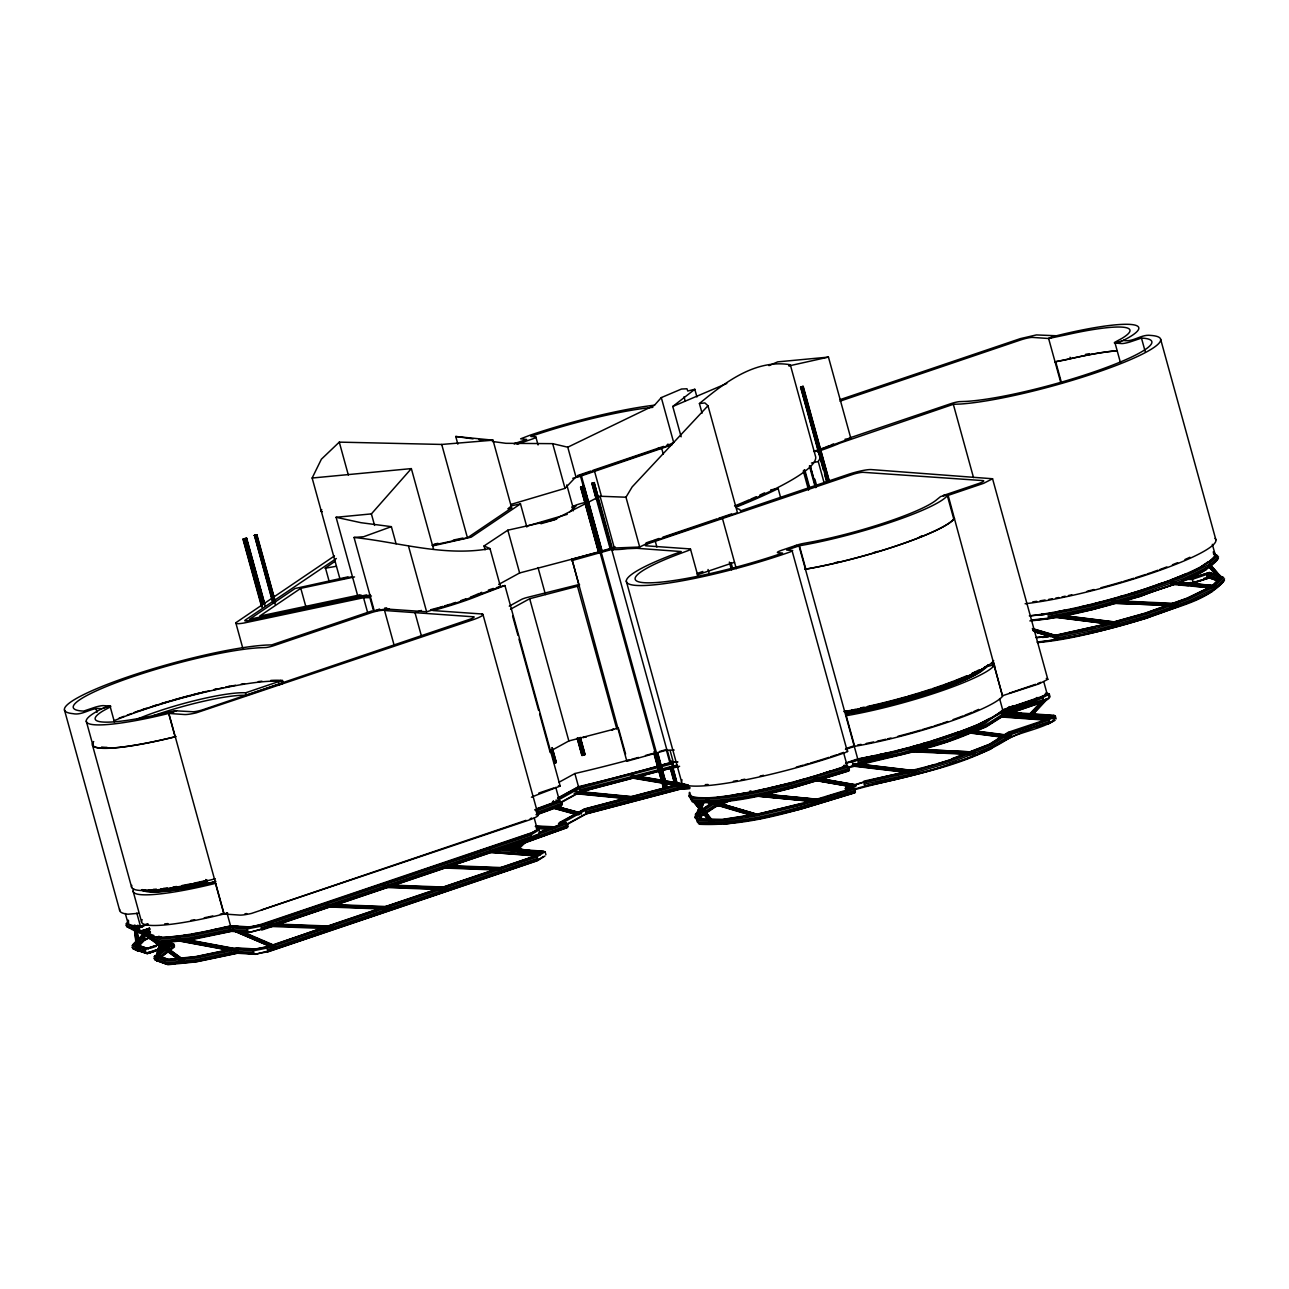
<?xml version="1.0" encoding="UTF-8"?>
<svg xmlns="http://www.w3.org/2000/svg" width="1289" height="1289" viewBox="0 0 1289 1289"><rect width="100%" height="100%" fill="white"/><g stroke="black" fill="none" stroke-linecap="round" stroke-linejoin="round"><path stroke-width="1.5" d="M854.897 763.571L916.286 770.838L916.092 773.4M688.1 787.482L631.336 777.879L631.223 776.816L631.819 775.172L684.685 784.115M852.883 787.933L846.277 787.289L845.342 788.449L846.18 791.462M1050.1 697.011L1049.262 693.998L1047.812 693.466L1042.028 697.091L1003.406 710.255L984.522 722.211L946.352 736.986L901.639 750.037L857.797 759.543L845.568 763.555M1056.126 718.891L1055.288 715.878L1053.838 715.347L1034.02 713.945M539.898 832.823L539.06 829.826L530.907 834.934L261.119 926.163L247.246 928.918L229.506 927.822L188.484 936.41L159.675 939.294L147.929 934.976M545.924 854.704L545.102 851.707L527.394 850.482M552.417 803.53L553.432 800.727M558.443 825.411L559.458 822.608L584.4 808.993L625.197 798.245M755.193 796.006L820.932 802.29L821.222 799.583L763.459 794.056M637.556 798.229L637.717 797.069L637.491 799.76L574.185 793.541M167.763 943.806L173.628 943.967L174.45 946.98L160.497 957.582M136.811 950.299L138.197 948.736L139.454 949.606L138.068 951.169L136.811 950.299L134.427 929.562M1218.556 576.231L1209.872 566.322L1210.049 564.131M1218.379 575.361L1219.974 575.458L1220.345 576.989L1210.419 565.678M142.322 890.522A96.079 13.696 -15.4 0 0 206.659 881.902L206.885 879.807M637.491 799.76L637.668 798.6L576.36 792.687M678.143 767.052L674.405 767.245L673.164 765.231L673.067 762.395L676.806 762.202M1118.675 624.311L1118.256 625.133L1052.001 616.609L1052.114 615.046M1118.111 624.778L1118.643 622.41L1118.788 623.473M713.155 823.703L711.641 823.703L689.518 796.956L689.261 795.539L690.614 794.652M711.641 823.703L711.367 822.301L713.445 821.657M1112.117 601.012L1112.471 603.22L1177.663 605.701L1177.308 603.494M909.873 751.6L910.034 748.99M910.131 751.648L974.774 754.693L975.161 753.437L974.677 752.035L921.78 749.537M268.789 926.372L268.902 923.762M326.745 905.603L390.293 908.004L390.213 907.182L326.665 904.797L326.6 906.409L386.168 908.648M269.143 924.277L332.691 926.678L332.771 927.484L269.079 925.889M183.521 962.093L182.12 962.11L149.895 938.682L151.006 936.346M182.12 962.11L182.49 960.015L183.876 959.999M229.941 950.428L176.722 940.535L177.205 937.828M968.442 732.829L969.827 731.282L968.941 730.122L967.572 731.669L968.442 732.829L1001.44 737.082M1007.966 737.711L1007.772 735.133L976.708 731.121M590.024 784.05L578.197 787.966L583.965 786.451M580.227 792.058L578.89 787.208L558.363 798.519M584.4 808.993L584.239 809.846L599.594 805.802M565.726 825.25L586.253 813.939L584.916 809.089L560.973 822.285L562.455 822.946L585.593 810.088L630.321 798.31M1170.525 583.885L1171.733 584.191L1172.394 582.789L1170.944 581.693M1216.075 587.736L1215.446 585.722M752.099 815.212L706.791 801.903C704.89 802.934 705.695 798.519 707.21 799.728M820.932 802.29L821.222 799.583M162.188 944.724L162.446 943.484L170.502 943.774L153.955 956.857L165.701 961.175L194.51 958.291L235.533 949.703L253.272 950.799L267.145 948.043L536.933 856.814L545.102 851.707M1211.434 586.414L1220.506 577.295L1207.874 572.993L1192.067 578.262L1193.405 583.127L1209.211 577.859L1218.234 580.92M1190.005 582.58L1194.033 582.725L1194.291 581.484M1048.231 719.31L1001.714 715.878L1002.31 714.541L1001.263 713.316L1054.096 717.119L1054.048 719.729M158.112 959.951L156.839 960.692L155.518 959.822L159.32 944.289M155.518 959.822L160.287 941.872M155.985 958.517L161.077 941.695M156.839 960.692L158.273 955.149M158.064 956.76L161.882 941.953M158.579 957.373L162.865 940.712M159.079 956.245L162.881 941.453M132.848 928.483L131.768 929.369L131.14 928.467L132.912 927.033M814.696 780.377L815.953 778.959L815.405 777.734L814.374 778.33L814.696 780.377L850.74 786.661M529.376 833.951L259.524 926.001L314.58 907.375M155.276 940.39L161.915 942.823L190.289 939.987L231.456 931.367L249.405 932.446L261.941 929.16L260.378 925.18L248.068 927.597L230.119 926.517L188.951 935.121L160.577 937.973L157.258 936.749M320.848 928.386L265.566 947.882L320.607 929.256M156.323 960.45L167.941 964.704L196.315 961.868L237.482 953.248L255.431 954.327L267.967 951.04L266.404 947.061L254.094 949.477L236.145 948.398L194.977 957.002L166.603 959.854L160.899 957.824M844.553 710.9L845.584 712.173L846.374 711.061M696.527 818.966L695.158 817.355L701.232 802.274M695.206 818.08L700.829 803.546M697.091 814.825L702.006 802.112M697.897 815.099L702.811 802.386M698.412 815.711L703.633 802.451M699.17 814.616L704.084 801.903M715.572 797.955L752.099 792.284L793.138 782.697L847.679 766.037L849.274 768.453L849.016 770.886L820.803 779.507M966.911 753.243C928.773 769.807 886.832 773.738 847.743 786.983L853.705 787.917L855.3 790.334L855.042 792.767C804.642 807.607 753.211 826.491 699.927 824.299M845.455 749.441L854.655 746.331A100.123 14.276 -15.4 0 0 1002.584 696.221L948.011 494.879L940.712 496.474L936.152 500.164A90.955 12.971 -15.4 0 1 814.229 541.477L803.128 543.507A7.67 1.096 -15.4 0 0 796.312 545.311L781.247 550.419A7.637 1.096 -15.4 0 0 777.621 552.691L782.568 553.062L773.706 556.042A106.246 15.146 -15.4 0 1 647.207 582.821A106.246 15.146 -15.4 0 1 677.966 554.367L688.278 550.548A7.637 1.096 -15.4 0 0 690.26 548.921L645.837 545.795A9.168 1.305 -15.4 0 1 649.801 543.12L853.963 474.014A9.184 1.305 -15.4 0 1 863.211 472.322L982.927 480.588A9.2 1.305 -15.4 0 1 978.464 483.601L943.129 495.572L947.576 494.783M736.841 508.365L739.918 509.558L740.385 510.927L849.354 474.03A18.352 2.61 -15.4 0 1 871.251 469.583L992.562 478.751L1047.812 679.335L1038.934 683.895L1003.261 695.464M351.816 576.779L340.038 579.277L312.147 478.026L321.38 459.206L339.281 442.127L441.724 444.447L492.994 440.177L511.652 507.93L467.44 537.819L432.105 545.295M1112.214 603.171L1177.663 605.701M974.677 752.035L974.774 754.693M707.983 405.745L737.437 512.668L647.658 543.104L639.698 547.019L625.971 497.216L632.174 486.888L707.983 405.745L704.874 402.925L699.411 403.57L702.07 413.173M148.589 929.433L141.242 931.818L139.083 929.949L139.905 926.968L147.252 924.584M149.605 928.982L142.58 931.335L143.401 929.997M163.784 948.333L147.268 953.699L145.109 951.83L145.931 948.849L158.773 944.676M149.427 951.878L148.606 953.216L141.387 950.75M1207.874 572.993L1207.052 575.974L1209.211 577.859L1192.647 582.515M496.491 587.607L504.934 585.528L481.087 594.6A69.558 9.925 -15.4 0 1 439.63 608.698L432.83 610.551L482.022 613.983M504.934 585.528L560.183 786.097L536.337 795.184A69.558 9.925 -15.4 0 1 531.422 797.182M1032.956 714.396L1048.666 697.639L1049.02 696.157L1047.683 695.254M536.079 810.185L558.943 801.001L534.677 809.911M536.901 814.729L561.424 805.722L562.036 803.128L560.087 800.856L535.563 809.879M559.458 822.608L564.969 822.881L564.292 823.929L558.491 823.8M560.973 822.285L567.305 823.558L567.45 827.602L508.897 848.001M1008.771 712.753L1052.372 715.846L1051.437 717.167L1021.726 715.057M954.505 518.339L953.715 519.386A100.51 14.34 -15.4 0 1 807.704 568.836L804.69 569.351M993.674 660.58L992.901 661.611A100.51 14.34 -15.4 0 1 846.873 711.061L843.876 711.576M1060.879 382.946L1048.618 338.508L1051.292 337.106M139.051 939.343L146.656 929.385M140.404 938.44L147.317 929.272M141.999 937.49L149.298 928.016M142.563 938.102L149.008 929.917M143.611 937.699L150.007 929.321M489.82 849.387L490.851 848.081M845.584 712.173A96.079 13.696 -15.4 0 0 987.809 665.543L988.454 664.753A96.933 13.825 -15.4 0 1 844.988 711.802M628.097 760.284L626.857 761.251L571.929 559.217L579.357 586.221M695.158 817.355L696.382 816.646M371.425 596.001L357.778 596.05L336.091 517.292L371.393 513.892L411.352 468.6L433.587 549.307M696.93 396.964L694.803 389.278L687.778 391.018L686.973 388.779L681.527 389.02L661.305 397.592L654.393 405.326L567.772 447.202L552.691 443.658L505.852 443.303L492.366 441.466M1028.606 715.057L1039.965 703.149M1029.363 714.815L1039.836 703.633M1029.557 715.137L1042.64 701.168M1031.409 714.396L1045.798 699.025M1043.784 701.748L1046.394 698.96M1032.199 714.654L1046.587 699.283M510.653 504.498L565.017 488.37L575.925 476.849L665.72 446.429L673.68 442.498L661.305 397.592M128.755 921.023L125.984 923.891L139.083 928.289M128.691 922.634L125.903 925.534L139.083 929.949M136.167 941.453L132.01 945.772L145.109 950.17M141.258 935.959L133.041 944.499L145.931 948.849M138.487 945.079L141.226 942.243M142.725 935.653L134.636 944.047L148.606 948.881L136.183 944.628L144.175 936.346M138.422 944.611L145.045 937.748M138.68 946.11L144.062 940.519L149.379 937.86M138.342 946.239L144.996 939.343L148.493 937.602M572.783 478.316A9.925 1.418 -15.4 0 1 578.31 476.93L671.859 444.882M261.635 606.877L243.009 539.285L244.088 538.705L246.682 538.238L264.761 603.897M243.009 539.285L246.682 538.238M256.914 534.742L254.271 535.499L256.914 534.742L275.524 602.334M580.582 487.178L584.239 486.13L580.582 487.178L598.66 552.836M596.098 498.843L591.844 483.391L594.148 482.618L612.936 550.387M594.487 482.634L591.844 483.391M823.478 470.227L800.598 387.199L802.193 386.539L803.24 386.442L829.31 481.055M803.24 386.442L800.598 387.199M551.096 749.844L554.528 762.879L556.3 762.379L552.224 747.62M554.528 762.879L556.3 762.379M577.166 738.323L581.887 755.435L583.82 754.645M581.887 755.435L585.109 754.516L580.388 737.405M653.974 753.662L663.545 788.417L667.219 787.37L657.648 752.599M663.545 788.417L667.219 787.37M677.289 784.034L671.07 760.703M514.408 849.37L522.416 841.346M515.326 848.694L523.334 840.654M515.149 849.113L520.498 843.763M516.744 848.162L523.398 841.475M515.954 849.37L519.95 845.358M517.276 848.823L526.605 839.445M520.482 846.003L527.153 839.316M518.065 849.08L528.732 838.366M520.563 846.825L528.571 838.785M517.485 850.16L529.489 838.108M1006.161 709.901L1009.239 706.565M1009.448 708.708L1012.107 706.018M1010.238 708.95L1012.912 706.275M1218.443 558.556C1191.681 583.933 1152.366 590.41 1118.24 601.77M1224.55 578.809L1214.802 588.348L1189.779 600.432L1146.759 615.82L1097.213 629.66L1054.096 638.667M1224.469 580.437C1204.554 602.011 1172.909 606.039 1147.033 617.286C1110.957 627.372 1074.752 638.522 1037.291 641.922M1207.712 562.036L1201.557 566.338M1216.075 554.979C1196.385 576.296 1165.111 580.276 1139.54 591.393C1103.706 601.447 1067.727 612.42 1030.507 615.836M1210.403 565.565L1215.817 560.28M1217.412 559.845C1197.723 581.162 1166.448 585.125 1140.878 596.243C1104.415 606.523 1067.759 617.592 1029.863 620.911M1223.438 581.726C1203.749 603.043 1172.474 607.006 1146.904 618.124C1111.07 628.194 1075.09 639.151 1037.871 642.583M569.851 511.83L576.328 505.61L572.123 507.044L573.186 510.879M992.562 478.751L983.684 483.311L947.334 495.637A100.123 14.276 -15.4 0 1 799.406 545.763L786.693 550.065L792.687 550.532L790.06 551.982A115.414 16.467 -15.4 0 1 643.034 585.544A115.414 16.467 -15.4 0 1 672.794 554.657L681.237 551.547L636.879 548.308L627.308 548.679A69.558 9.925 -15.4 0 1 615.127 549.597L611.679 549.468L571.607 560.667M839.993 401.169L1020.775 339.909A9.2 1.305 -15.4 0 1 1032.634 337.412L1048.618 338.508L1056.432 335.768A100.123 14.276 -15.4 0 1 1123.38 340.393C1132.999 342.584 1141.184 333.98 1150.835 335.43A115.414 16.467 -15.4 0 1 1106.461 369.057A115.414 16.467 -15.4 0 1 960.901 404.005L953.328 404.311L839.864 443.142A69.558 9.925 -15.4 0 1 824.396 449.184L817.548 451.553L819.53 453.792A252.902 36.076 -15.4 0 1 818.257 461.494L824.09 482.714M681.14 436.81L672.777 406.47L694.803 389.278M631.336 777.879L631.819 775.172M736.325 506.19A248.245 35.415 -15.4 0 0 815.711 457.047L790.302 364.739L788.82 365.931L828.456 357.101L850.821 438.292L814.471 451.794M162.527 955.729L167.183 952.168M1191.664 577.633L1198.399 572.977M699.411 403.57C724.611 382.591 755.37 358.89 790.302 364.739M173.628 943.967L158.128 955.761L169.439 959.886M159.03 957.131L174.531 945.353M682.058 779.829A115.414 16.467 -15.4 0 0 731.008 782.487A115.414 16.467 -15.4 0 0 845.31 752.567L847.936 751.1M334.447 555.946L236.129 622.523A16.805 2.401 -15.4 0 0 244.733 622.861L363.546 597.725L369.895 597.645L373.617 611.147M335.108 561.279L325.005 568.256L336.429 566.274M354.539 576.94L300.788 588.316L259.701 616.094L359.953 594.874M509.074 507.753L512.2 505.642L520.482 503.886L526.863 527.04M336.348 558.524L245.232 620.106A7.653 1.096 -15.4 0 0 247.617 620.766L370.233 594.986M520.482 503.886L471.194 537.159L433.104 545.811M485.115 549.807L484.052 545.956L507.834 530.182L553.48 520.015L585.738 503.564M701.409 809.766L711.447 803.176M698.445 812.279L695.367 814.31L697.881 822.14M699.605 811.603L712.801 802.934M714.138 803.675L699.476 813.295L701.619 819.498M716.587 805.609L700.314 816.308L701.377 819.401M700.942 816.453L715.782 806.721L731.814 799.97M1043.027 697.977L1043.848 700.99L1005.436 714.058L986.633 725.981L947.947 740.949L902.59 754.21L858.732 763.7L857.91 760.703C901.639 752.277 944.773 740.45 985.811 722.984C1003.841 706.807 1029.395 706.308 1049.262 693.998L1045.298 693.724M973.404 751.986L991.837 744.865L1010.64 732.942L1049.053 719.858L1055.288 715.878L1045.379 715.186M1003.164 716.104L985.859 727.06L974.951 731.282M1009.432 732.136L990.548 744.091L970.553 751.825M1049.053 719.858L1049.874 722.871C1015.216 730.444 987.922 753.308 953.973 762.83C921.345 774.753 886.655 779.023 853.705 789.4M1010.769 736.986C964.462 768.099 907.295 774.947 854.704 789.674M989.581 718.408L979.511 723.854M984.603 727.254L1001.988 716.265M990.113 744.365L1001.215 737.34M1004.389 735.342L1044.815 720.615M537.594 829.294L530.085 833.983L260.378 925.18M538.931 834.144L531.422 838.833L392.774 885.72M544.957 856.025L537.449 860.714L267.741 951.926M1049.149 698.332L1043.365 701.941L1006.58 714.477M1053.838 715.347L1048.054 718.972L1008.256 732.281L989.291 744.285L968.635 752.277M1055.175 720.213C1034.793 732.265 1008.965 732.78 990.629 749.135C950.444 766.278 908.165 777.734 865.322 785.984M532.389 837.769L537.416 834.628M543.442 856.508L536.74 860.681L267.129 951.862L256.769 953.844L245.845 953.199M1041.125 697.14L1043.736 695.544M1043.768 701.2L1046.378 699.605M1047.151 719.02L1052.372 715.846M1048.489 723.87L1053.709 720.696L1052.259 720.164M514.359 443.625L518.146 443.19L517.05 444.206L532.115 439.098A7.637 1.096 -15.4 0 0 535.757 436.842L530.81 436.455L533.469 435.537A106.246 15.146 -15.4 0 1 652.83 407.34M845.81 762.943L857.733 758.915L799.003 545.892L795.216 546.327L796.312 545.311M558.073 800.147L579.551 788.207L657.358 767.712M1045.862 692.934A13.776 1.966 -15.4 0 1 1039.224 697.413L1003.632 709.482L1000.747 711.625A95.547 13.631 -15.4 0 1 869.849 756.579L857.733 758.915M561.408 802.435L578.519 793.009M498.682 584.449L519.628 572.961L614.321 548.018L639.698 547.019M509.268 606.152L521.481 599.449A6.123 0.87 -15.4 0 1 527.443 597.387L578.084 584.755A9.941 1.418 -15.4 0 1 579.631 584.868M510.557 609.198L529.682 598.724L579.293 585.802M549.726 751.439L568.852 740.949L618.462 728.027M559.168 782.165L574.878 773.545L587.526 770.548A248.423 35.431 -15.4 0 0 629.628 759.817M557.541 798.165L578.487 786.677L591.135 783.68A248.423 35.431 -15.4 0 0 657.922 766.133M558.427 798.004L578.374 787.112M561.424 801.951L576.376 793.782M565.79 824.751L585.738 813.858L680.946 788.755L688.68 788.336M589.315 501.727L600.062 496.249L625.971 497.216M146.656 933.268L150.249 931.48M146.269 933.897L149.798 932.124M147.091 933.768L150.475 932.076M142.596 940.809L147.993 938.134M101.525 708.789L110.032 706.082L114.479 722.243M1120.512 362.853L1115.066 343.1L1123.557 340.409M1186.041 573.831L1171.782 579.583M1206.343 569.529L1178.565 582.483M1211.032 586.559L1186.895 598.209L1170.541 604.058M1187.991 598.402L1210.097 587.72M1212.369 591.409C1157.619 618.156 1097.648 634.575 1037.323 642.357M672.777 406.47L726.787 383.478M478.928 593.504L474.755 595.357A60.374 8.604 -15.4 0 1 470.469 597.097M536.707 808.719L559.378 800.437L555.752 787.321M768.969 365.625L777.67 361.871L828.456 357.101M714.46 806.93L731.185 799.953M735.648 507.367L747.427 502.533A252.902 36.076 -15.4 0 0 778.169 488.595L780.796 498.247M142.58 931.335L149.717 928.434M155.743 950.315L148.606 953.216L155.631 950.863M372.07 610.905L271.753 644.887L266.291 645.064A115.414 16.467 -15.4 0 0 121.682 679.045A115.414 16.467 -15.4 0 0 72.861 713.639C83.044 715.862 91.664 706.63 101.702 708.805A100.123 14.276 -15.4 0 0 168.666 713.429L184.472 714.525A18.336 2.61 -15.4 0 0 196.266 712.849L472.547 619.896A18.352 2.61 -15.4 0 0 482.038 613.983M958.855 731.846L932.35 740.837M945.449 737.807L951.008 735.665M969.586 733.07L947.044 741.787L920.314 749.602M975.209 730.895L982.717 727.979M971.326 732.7C932.156 749.956 889.587 756.466 848.678 767.793M951.733 758.818L963.012 754.452M957.034 757.545L964.446 754.677M973.711 751.1L986.665 746.089M969.731 753.421L953.135 759.833L907.794 773.078L863.936 782.584L864.758 785.581M480.33 592.892L481.748 592.344M535.725 811.055L561.263 801.677M536.401 812.553L562.036 803.128M536.546 814.068L562.101 804.674M536.015 814.761L560.28 805.851L559.088 805.045M538.85 832.468L564.969 822.881M539.688 832.452L566.113 822.736M542.105 832.066L547.648 830.035M532.631 836.303L567.305 823.558M525.944 840.492L568.062 825.008M568.127 826.555L524.333 842.652L507.705 847.437M523.398 843.489L566.306 827.731L565.114 826.926M396.094 543.797L391.373 526.653L363.643 536.723L354.04 537.449L374.277 610.889L385.91 608.988L426.611 611.776L457.353 602.575L500.503 586.737L489.997 548.582L484.052 545.956M103.362 707.903L107.696 706.533M1121.72 341.295L1117.402 342.665M1144.535 589.331L1129.47 593.971M1157.248 584.787L1162.694 582.837M1138.96 592.118L1144.6 590.104M1174.94 583.788L1140.427 596.13L1123.122 600.98M1165.095 606.007L1145.115 613.161L1114.341 621.765M1167.673 605.363L1145.567 613.274L1113.68 622.184M1171.363 604.042L1187.942 598.112L1212.498 586.253L1222.101 576.86L1209.211 572.509L1192.696 577.875L1188.667 577.73M1144.986 613.999L1150.626 611.985M1154.38 610.648L1163.758 607.28M1173.151 603.929L1186.299 599.224M851.433 762.363L856.621 760.542M853.995 785.436L862.647 782.423M813.681 451.359L816.92 450.248M646.031 542.927L651.622 540.993L655.279 541.251L656.874 547.035M838.623 754.113L843.522 752.422L847.131 765.553L840.605 767.809A110.838 15.806 -15.4 0 1 689.792 792.429M847.663 767.519L858.732 763.7M509.3 847.082L515.004 845.133M592.779 470.404L663.561 446.413M150.507 948.237L156.227 946.287M1002.23 710.4L1039.272 697.768M1003.39 710.819L1038.789 698.735M1043.719 699.476L1005.388 712.511L986.617 724.418L947.721 739.467L902.139 752.792L858.265 762.298M1007.95 712.543L1013.541 710.642M1009.126 713.365L1042.463 701.989M1049.745 721.357L1011.414 734.392L992.643 746.299L953.747 761.348L908.165 774.673L864.291 784.179M1036.324 726.803L1041.915 724.885M513.973 443.77L526.669 439.452L520.643 438.808L529.843 435.279A115.414 16.467 -15.4 0 1 654.49 405.181M577.633 475.528L590.91 471.033M840.122 399.622L1020.437 338.604L1036.404 334.931L1056.255 335.752L1052.63 336.687M374.277 610.889L379.643 609.069M389.407 608.875L382.027 610.358A9.168 1.305 -15.4 0 0 371.538 612.581L274.203 645.547A7.653 1.096 -15.4 0 1 265.888 647.545L259.105 647.787A106.246 15.146 -15.4 0 0 126 679.061A106.246 15.146 -15.4 0 0 81.03 710.916L83.624 711.093L95.241 707.194A7.637 1.096 -15.4 0 1 103.184 705.615L110.032 706.082A7.67 1.096 -15.4 0 1 109.823 707.194L103.571 710.577A90.955 12.971 -15.4 0 0 158.773 714.38L174.821 710.755L193.382 711.786A9.168 1.305 -15.4 0 0 202.566 709.836L471.113 618.833A9.168 1.305 -15.4 0 0 474.062 616.835L384.557 610.503L394.128 645.225M421.422 610.422L414.977 612.613L421.342 635.751M488.354 590.104L493.316 588.428M653.491 540.365L659.082 538.464M662.82 537.207L716.942 518.871M731.636 513.892L718.811 518.242L722.468 518.484L736.277 568.642M113.738 720.841A106.246 15.146 -15.4 0 1 278.392 681.301L281.066 680.399L282.13 684.233M136.666 719.391A68.784 9.813 -15.4 0 1 245.571 692.821L282.517 680.302L283.226 682.848L246.263 695.367A68.784 9.813 -15.4 0 0 152.634 715.975M697.268 573.379L702.876 571.478M697.188 574.894L734.521 562.246M805.432 569.239L805.834 569.094A100.123 14.276 -15.4 0 0 953.763 518.984L954.166 518.855M538.818 793.057L553.883 787.95M261.329 910.002L525.976 820.352M845.81 715.83L846.212 715.701A100.123 14.276 -15.4 0 0 994.141 665.591L994.544 665.446M346.838 896.467L407.582 875.94M426.562 869.511L494.895 846.406M506.287 842.555L527.153 835.498M261.715 927.677L531.551 836.432L530.907 834.934M313.501 911.033L326.794 906.538M336.284 903.331L345.774 900.109M404.617 880.21L414.107 877.003M261.941 929.16L531.745 837.931L531.551 836.432M272.495 926.13L250.743 931.963L239.818 931.319M280.084 923.552L329.452 906.86M337.057 904.298L386.41 887.605M395.9 884.383L447.17 867.062M450.973 865.773L530.714 838.801M261.715 930.046L273.107 926.179M276.909 924.906L388.972 887.009M1009.384 693.176L1035.599 684.298M326.552 926.453L377.822 909.116M385.411 906.554L434.78 889.861M442.369 887.299L493.639 869.962M499.326 868.029L535.402 855.832L542.105 851.658L526.331 850.563M266.404 947.061L536.111 855.864L543.62 851.175L518.017 849.387M330.097 926.05L377.548 910.002M387.038 906.795L434.49 890.747M443.98 887.541L491.431 871.493M500.922 868.287L535.08 856.734M267.741 949.558L537.577 858.313L536.933 856.814M372.682 914.932L397.35 906.586M267.967 951.04L537.771 859.811L537.577 858.313M1145.196 351.591L1141.474 338.089L1130.276 341.875A7.637 1.096 -15.4 0 1 1121.897 343.567L1115.066 343.1A7.67 1.096 -15.4 0 1 1115.275 342.004L1121.527 338.62A90.955 12.971 -15.4 0 0 1066.325 334.802L1048.618 338.508M128.207 920.153A110.822 15.806 -15.4 0 0 140.437 926.227L147.526 923.842M845.6 748.667L854.124 745.783M137.633 925.244L141.242 926.469L148.267 924.132M147.268 948.35L157.806 944.837M160.899 949.107L164.412 947.947M1194.033 582.725L1210.548 577.359M1203.781 578.455L1209.485 576.634M149.395 928.273L139.905 931.286L126.821 926.904M793.089 782.455L804.61 778.943M823.816 773.078L831.486 770.741M841.089 767.809L846.857 766.053L843.554 765.73M848.597 766.955C797.585 781.972 745.525 801.097 691.581 798.874L689.325 792.429M849.274 768.453C798.02 783.535 745.719 802.757 691.516 800.517L689.261 794.04M849.435 769.952C798.407 784.969 746.347 804.094 692.402 801.871L690.727 797.037M817.468 780.28L794.427 787.321L763.716 794.491M821.302 779.104L848.194 770.903L847.276 769.984M817.049 780.651C777.106 792.3 735.89 804.465 693.901 802.419M810.443 801.13L758.125 814.165L721.598 819.852M814.213 799.97L853.705 787.917M799.325 805.077L806.914 802.773M816.404 799.873L822.108 798.133M825.895 796.973L842.99 791.768M846.776 790.608L852.48 788.868L845.342 788.449M814.68 801.033C776.639 811.683 737.453 822.881 697.607 820.755M818.483 799.873L854.623 788.836M855.3 790.334C804.046 805.416 751.745 824.638 697.542 822.414L695.287 815.921M855.461 791.833C804.433 806.85 752.373 825.975 698.429 823.752M526.331 526.299L567.257 514.327M138.487 913.289L128.11 914.207A115.414 16.467 -15.4 0 1 119.7 909.373M510.541 847.389L517.888 845.165M540.913 523.753L556.671 519.145M907.52 748.087L896.081 751.004M911.339 746.976L917.075 745.3M922.795 743.624L926.614 742.512M936.04 740.563L943.58 738.371M916.495 750.714L861.197 763.7M911.968 771.241L921.377 768.486M925.131 767.39L934.541 764.651M938.311 763.539L949.606 760.252M602.076 550.886L615.385 547.068M659.501 751.519L666.22 749.57M661.434 765.134L673.196 761.718L677.917 761.928M674.163 750.053A69.558 9.925 -15.4 0 1 670.377 750.182L666.929 750.053L626.857 761.251M676.677 784.276L674.824 784.63M596.549 552.449L571.929 559.217M1092.943 604.17L1100.629 602.027M1119.851 596.662L1123.702 595.582M1133.257 593.713L1137.059 592.65M1114.437 602.833L1091.67 609.198L1048.763 618.156L1031.264 620.041M1117.354 602.591L1092.347 609.568L1063.924 615.498M1106.655 623.908L1055.353 635.3M1109.942 623.232L1054.45 635.751L1036.533 637.717M1116.483 621.959L1131.694 617.721M1135.496 616.658L1141.184 615.062M430.542 609.81L437.374 607.957M811.458 463.057L818.241 461.494M659.984 765.618L667.75 763.555M578.89 787.208L657.696 766.439M661.531 765.44L673.067 762.395M661.241 766.697L672.906 763.62M580.131 789.738L677.031 765.054M580.388 791.22L673.728 766.617L679.609 766.327M583.595 790.947L632.174 778.153M639.94 776.091L657.438 771.483M661.321 770.468L678.787 766.665M582.145 791.559L634.043 777.879M639.811 776.365L674.405 767.245M629.08 797.214L664.061 787.998M667.944 786.983L683.476 783.696M584.916 809.089L625.278 798.455M629.129 797.44L677.176 784.775M603.445 804.787L618.817 800.743M632.255 797.198L643.775 794.153M647.626 793.138L653.394 791.623M657.229 790.608L664.915 788.578M634.204 797.279L678.932 785.5L680.431 789.126L689.792 788.642M586.157 811.619L679.19 787.112L685.007 786.838M586.414 813.101L679.77 788.497L689.551 788.014M586.253 813.939L680.431 789.126M509.413 847.356L524.059 843.538M168.843 713.445L176.464 710.674L168.843 713.445L224.093 914.014L239.722 915.093A18.336 2.61 -15.4 0 0 251.516 913.418L527.797 820.465A18.352 2.61 -15.4 0 0 537.271 814.567M142.177 919.685A100.123 14.276 -15.4 0 0 223.915 914.014L227.718 913.079M224.093 914.014L227.251 913.224M176.142 736.551L172.533 737.453A100.51 14.34 -15.4 0 1 93.71 741.562M215.327 878.792L211.718 879.678A100.51 14.34 -15.4 0 1 131.849 885.334M220.387 914.159L223.883 913.321M214.973 882.095L205.579 884.335A90.955 12.971 -15.4 0 1 142.225 889.555M778.137 488.612L770.725 489.868M756.611 790.979L764.296 789.19M768.131 788.288L791.156 782.906M755.467 792.042L763.04 790.27M783.841 785.404L791.398 783.648M757.948 795.829L718.134 802.338M758.802 813.762L799.116 804.336M778.524 809.943L797.424 805.528M987.809 665.543L986.81 665.752A95.015 13.551 -15.4 0 1 893.406 701.587M857.958 759.253L875.118 755.531M878.921 754.71L886.542 753.066M858.361 759.946L862.164 759.124M894.55 752.099L902.171 750.456M863.984 781.134L904.008 772.465M864.387 781.827L885.334 777.283M894.856 775.221L902.477 773.577M507.85 508.736L511.652 507.93M434.151 544.135L438.002 543.33M453.341 540.075L462.944 538.045M347.982 576.876L294.988 588.541L249.583 619.236L366.64 594.906M357.778 596.05L361.581 595.244M247.246 928.918L248.084 931.915L230.328 930.819L189.306 939.407L160.497 942.291L148.751 937.989M253.272 950.799L254.11 953.796L236.354 952.7L195.332 961.288L166.523 964.172L154.777 959.87M1049.327 613.419L1053.113 612.629M1056.899 611.84L1064.488 610.245M1081.535 606.684L1091.01 604.718M1047.941 615.143L1090.848 606.184L1140.169 592.408L1183.012 577.085L1207.906 565.065L1217.622 555.559L1213.884 554.302M1048.07 616.787L1091.187 607.78L1140.733 593.939L1183.753 578.552L1208.776 566.467L1218.524 556.912L1214.754 555.656M1052.549 617.882L1058.237 616.69M1073.979 632.19L1087.69 629.322M1091.606 628.5L1095.537 627.679M1053.967 637.024L1096.875 628.065L1146.195 614.289L1189.054 598.966L1213.932 586.946L1223.648 577.44L1209.211 572.509M191.819 934.267L195.767 933.445M211.509 930.159L219.388 928.515M223.335 927.693L231.214 926.034L238.481 926.469M190.836 935.25L194.607 934.461M230.57 931.303L187.211 939.939M225.414 950.396L195.88 956.567L168.021 959.354L156.581 955.181L172.082 943.371L166.684 943.194M231.327 949.155L237.24 947.914L255.431 948.978L265.792 946.996M196.863 957.131L206.288 955.165M221.386 952.007L225.156 951.218M234.598 949.252L253.079 949.3M236.596 953.183L197.217 961.417L179.316 963.221M252.853 926.437L259.766 925.115M536.707 829.036A13.76 1.966 -15.4 0 1 531.825 832.678L262.505 923.907A13.76 1.966 -15.4 0 1 248.6 926.855L231.214 925.744L222.272 927.709A95.547 13.631 -15.4 0 1 149.621 933.01M857.604 745.01L861.052 744.381M845.004 439.259L850.821 438.292M716.797 797.472L720.583 796.892M733.844 794.83L737.63 794.233M741.417 793.637L745.203 793.057M748.99 792.461L752.776 791.881M751.229 814.938L722.823 819.353L700.136 818.966L698.493 814.261M731.959 818.66L724.064 819.901L698.59 819.433L696.382 813.069M737.888 817.742L741.836 817.129M745.783 816.517L749.731 815.889M724.16 824.219L760.139 818.612L800.453 809.202L854.22 792.783L853.302 791.865M384.67 608.118L386.684 607.828M586.978 502.146L588.88 501.92M1055.046 361.806L1065.197 359.969A90.568 12.922 -15.4 0 1 1116.886 350.834M1040.416 615.127L1044.38 614.676M1042.479 637.475L1048.424 636.782M1041.576 614.305L1045.443 613.854M1031.297 620.476L1050.664 618.269M1035.985 637.507L1049.536 635.96M183.876 935.282L187.856 934.879M182.99 936.04L186.921 935.637M163.332 942.323L183.231 940.342M171.389 959.693L177.27 959.097M185.1 958.307L190.981 957.727M175.336 963.608L169.358 964.204L164.46 962.416M312.147 478.026L411.352 468.6M489.997 548.582C444.238 556.961 399.107 542.202 354.04 537.449M994.383 664.737L987.519 666.429L982.975 670.119A90.955 12.971 -15.4 0 1 861.036 711.415L849.95 713.445A7.67 1.096 -15.4 0 0 845.665 714.477M679.094 784.276L682.832 784.083M1055.046 361.855L1072.754 358.149A90.955 12.971 -15.4 0 1 1116.483 350.769M516.953 443.207L518.259 443.529M796.409 546.31L795.104 546.004M692.564 797.553L718.037 798.004M552.465 801.919L558.266 802.048M1185.944 579.341L1191.809 579.518L1207.052 574.33L1219.475 578.584M1188.458 578.149L1192.067 578.262M1189.795 582.999L1193.405 583.127M447.412 865.531L503.016 867.626M445.688 865.966L503.274 868.141M443.77 866.707L501.357 868.883M443.625 867.513L499.23 869.608M443.335 867.996L498.94 870.091M387.908 884.947L447.476 887.186M388.166 885.462L445.752 887.622M445.817 888.443L384.267 886.123L384.186 885.301M384.122 886.929L441.708 889.088M385.475 887.46L441.418 889.571M332.369 904.507L389.632 906.65M383.896 909.067L326.31 906.892M274.847 923.987L332.449 926.163M269.224 925.099L332.771 927.484M268.45 926.356L328.357 928.628M1112.633 600.61L1118.53 600.867M1122.461 601.045L1177.582 603.542M1112.81 601.141L1177.759 604.09M1112.842 601.963L1177.792 604.912M920.088 749.505L974.935 752.083M921.538 750.005L939.165 750.826M948.962 751.294L966.589 752.115M910.469 749.586L975.112 752.615M910.517 750.407L975.161 753.437M911.645 751.165L921.442 751.616M933.188 752.164L948.865 752.905M910.372 751.197L975.016 754.226M535.612 825.927L555.575 826.861M535.289 826.426L555.849 827.377M536.337 827.264L552.014 828.005M536.192 828.07L551.869 828.811M537.449 828.634L551.547 829.294M842.877 766.778L846.454 766.987M237.853 926.904L232.342 926.582L233.083 927.935M243.943 926.775L249.405 927.097M247.246 930.577L229.587 929.466L188.613 938.054L159.643 940.954L147.848 936.604M253.288 952.458L235.613 951.346L194.639 959.934L165.669 962.835L153.874 958.484M93.356 742.448A100.123 14.276 -15.4 0 0 175.095 736.76L175.272 736.776M133.734 889.056A100.123 14.276 -15.4 0 0 215.472 883.368L215.65 883.384M658.099 448.266L661.74 448.524L663.336 454.308M558.363 785.855L560.183 786.097M555.833 800.195L559.378 800.437M517.55 849.805L521.481 850.079L517.598 849.499M500.696 848.774L510.557 849.451M497.715 849.934L527.33 852.013L523.286 851.239M535.225 852.561L541.138 852.98M493.703 851.304L539.108 854.494M536.047 855.558L490.658 852.383L533.582 855.832M1036.324 697.591L1040.287 697.865M1012.219 712.398L1030.056 713.671M1011.672 712.785L1021.581 713.494M1027.542 713.913L1039.433 714.767M1007.853 714.074L1017.762 714.783M1011.768 716.007L1021.678 716.716M1029.605 717.28L1037.532 717.844M1001.666 716.41L1007.611 716.829M1015.539 717.393L1025.448 718.102M1033.375 718.666L1043.284 719.359M1000.747 716.523L1044.332 719.6M1000.2 716.91L1043.8 720.003M1002.165 713.735L1054.499 717.586M1002.31 714.541L1054.644 718.392M1002.133 715.347L1048.65 718.779M843.973 765.312L847.131 765.553M557.992 805.416L561.424 805.722M1179.58 582.354L1213.448 585.528M1180.917 582.628L1212.804 585.625M1172.152 582.016L1214.012 585.947M1188.377 583.965L1194.371 584.529M1202.331 585.27L1208.309 585.834M1172.394 582.789L1214.254 586.721M1172.233 583.611L1210.097 587.172M1178.5 584.626L1188.474 585.56M1192.454 585.931L1208.389 587.43M1171.089 584.288L1211.596 587.945M763.346 794.201L821.125 799.728M769.485 794.991L779.442 795.941M783.422 796.328L819.288 799.744M761.235 794.636L820.996 800.34M795.345 798.213L799.341 798.584M757.159 795.087L820.916 801.178M763.378 796.006L769.356 796.57M777.331 797.343L781.311 797.714M789.287 798.471L795.265 799.051M803.224 799.808L809.202 800.388M757.126 795.829L820.884 801.919M757.288 796.038L809.089 801.001M817.049 801.758L821.045 802.145M574.475 791.075L637.765 797.182M576.344 791.559L582.274 792.123M586.237 792.509L607.989 794.604M611.937 794.991L621.83 795.941M625.777 796.312L635.67 797.279M574.459 791.672L637.733 797.762M578.165 793.347L586.06 794.105M592.005 794.668L597.935 795.249M605.846 796.006L611.776 796.586M617.705 797.15L625.616 797.907M631.546 798.487L637.475 799.051M576.264 793.46L637.572 799.357M457.853 444.173L455.742 436.488L492.994 440.177M852.754 763.507L916.125 771.015M852.577 764.119L915.963 771.628M854.978 764.651L858.941 765.118M876.762 767.229L880.725 767.712M898.546 769.823L902.509 770.29M908.455 770.999L912.419 771.466M852.464 764.957L915.851 772.482M860.81 766.198L866.756 766.907M872.685 767.6L876.649 768.083M882.594 768.776L886.558 769.243M894.469 770.194L898.433 770.661M852.464 765.698L909.889 772.498M852.545 766.053L908.004 772.627M1064.198 615.675L1118.643 622.41M1062.039 615.61L1118.417 622.587M1055.997 615.514L1118.224 623.215M1072.126 617.705L1076.009 618.188M1103.239 621.556L1107.122 622.039M1051.985 615.884L1118.095 624.053M1058.398 616.867L1062.281 617.35M1068.114 618.059L1072.013 618.543M1077.846 619.268L1081.729 619.751M1089.511 620.718L1093.394 621.185M1099.227 621.91L1103.11 622.394M1052.146 616.948L1118.256 625.133M969.554 730.525L1008.369 735.52M979.366 732.329L983.249 732.845M989.082 733.586L992.965 734.086M998.782 734.843L1002.665 735.342M969.827 731.282L1008.643 736.277M975.338 732.668L979.221 733.167M996.687 735.423L1002.504 736.18M969.666 732.12L1008.497 737.115M967.846 732.426L1002.149 736.954M391.373 526.653L361.001 522.706L336.091 517.292M455.742 436.488L473.095 438.856M478.88 439.63L482.731 440.161M506.915 847.002L538.335 851.932M510.235 847.711L537.722 852.013M505.449 847.131L538.818 852.367M509.751 848.259L513.667 848.871M505.626 847.904L538.995 853.141M501.502 848.114L538.802 853.963M503.838 848.935L537.207 854.172M501.002 848.678L540.268 854.833M500.406 848.758L537.69 854.607M631.61 775.366L688.39 784.953M631.384 775.994L688.149 785.581M669.136 782.52L673.051 783.196M676.967 783.857L680.882 784.518M631.223 776.816L688.004 786.419M643.533 779.055L647.449 779.716M651.364 780.377L655.279 781.053M659.195 781.714L663.11 782.375M631.207 777.541L689.937 787.482M815.405 777.734L855.235 784.679M822.446 779.104L854.688 784.743M815.824 778.185L855.654 785.13M823.864 779.974L827.651 780.651M844.73 783.615L848.516 784.292M852.303 784.953L856.105 785.613M815.953 778.959L855.783 785.919M815.728 779.781L855.558 786.725M814.277 779.926L850.321 786.209M815.26 780.312L853.189 786.934M322.347 511.669L321.235 511.459A18.352 2.626 -15.4 0 1 321.799 509.767M1046.265 678.433L1047.812 679.335M187.066 939.649L238.32 949.187M176.835 938.038L180.782 938.763M186.696 939.874L238.594 949.494M176.512 938.682L180.46 939.423M184.391 940.148L235.645 949.687M176.367 939.52L237.466 950.895M176.448 940.229L231.633 950.492M559.265 807.107L580.598 812.843M557.976 806.962L581.258 813.214M558.508 807.268L577.907 812.473M556.349 807.188L581.565 813.955M569.593 810.99L575.41 812.553M554.254 807.494L579.47 814.261M553.932 807.671L559.748 809.234M563.631 810.265L569.448 811.828M551.773 807.591L578.922 814.874M552.304 807.881L576.231 814.503M1032.36 628.533L1057.141 635.848M1033.343 629.048L1058.14 636.379M1032.489 629.209L1055.385 635.96M1032.924 629.709L1057.705 637.024L1057.673 638.538M1032.747 630.53L1053.725 636.734M1033.794 631.256L1049.053 635.751M1034.793 631.771L1053.87 637.411M1035.196 632.045L1050.454 636.557M716.217 802.225L757.739 814.439M718.537 803.063L756.305 814.165M706.243 799.696L710.013 800.807M715.669 802.467L759.092 815.244M720.599 804.288L752.695 813.73M705.808 800.356L709.578 801.468M713.349 802.58L756.772 815.341M710.996 802.354L716.668 804.014L700.378 814.68L701.973 819.305M705.647 801.178L754.726 815.615M705.808 801.871L751.551 815.454M156.775 958.339L158.096 959.225M131.929 947.415L145.109 951.83M132.848 948.785L145.931 953.167L163.026 947.721L162.414 946.352M1212.401 577.988L1217.912 579.857M134.378 925.099L139.905 926.968M128.352 927.468L141.242 931.818M134.378 949.349L147.268 953.699M1207.874 577.327L1216.752 580.372M139.035 925.776L142.58 927L141.242 926.469M1207.052 575.974L1219.394 580.211M158.724 936.281L161.995 937.474M149.895 938.682L154.519 941.018M148.96 933.719L153.939 935.54M154.986 955.6L166.603 959.854M750.069 790.866L751.616 791.43M241.236 931.157L274.992 945.627M240.624 931.415L272.607 945.111M243.702 932.833L273.913 945.772M238.352 931.303L272.124 945.772M247.069 935.169L268.386 944.305M236.386 931.351L271.931 946.577M235.903 931.254L267.903 944.95M234.807 931.254L270.352 946.48M235.291 931.496L269.063 945.965M139.679 930.078L148.734 934.203M165.008 941.647L170.905 944.37M131.849 927.017L148.138 934.461M164.428 941.888L171.663 945.191M131.365 927.677L149.443 935.927M162.108 941.711L171.163 945.836M131.14 928.467L149.234 936.732M161.898 942.517L169.133 945.82M131.301 929.127L151.667 938.456M162.06 943.161L169.294 946.464M847.743 786.983L849.177 787.676M159.723 942.436L182.265 958.839M155.84 939.858L183.231 959.757M150.265 936.604L182.49 960.015M166.345 948.559L169.568 950.911M149.717 937.248L181.942 960.659M159.353 944.531L175.465 956.245M149.588 938.038L181.797 961.465M205.676 879.517L206.659 881.902M1213.416 553.626L1214.254 554.979M1210.484 564.84L1220.409 576.151M1210.516 565.243L1216.719 572.316M1210.935 566.87L1213.416 569.706M1210.387 567.514L1216.59 574.588M1209.05 566.548L1217.734 576.441M1208.276 566.242L1216.961 576.135M697.478 802.322L712.221 820.158M697.848 802.95L712.591 820.787M696.753 802.08L712.72 821.415M697.736 803.74L705.115 812.65M707.564 815.631L710.03 818.596M695.963 802.338L711.931 821.657M697.188 804.368L700.862 808.831M704.551 813.295L707.017 816.259M689.261 795.539L691.71 798.503M695.399 802.966L711.367 822.301M695.158 803.128L700.072 809.073M702.537 812.054L708.676 819.482M689.148 796.312L711.254 823.075M1181.949 580.856L1182.867 582.225M1210.548 573.025L1211.386 574.378M230.328 930.819L229.506 927.822M236.354 952.7L235.533 949.703M1004.614 711.061L1005.436 714.058M1010.64 732.942L1011.462 735.938M1160.632 339.249L1215.881 539.833M1212.337 544.329L1214.915 553.706M1055.772 362.016L1061.588 383.171M1043.848 681.978L1046.942 693.224M953.328 404.311L973.517 477.607M993.029 660.645L994.625 666.429M947.334 495.637L953.763 518.984M994.141 665.591L1002.584 696.221M991.886 662.788L992.949 666.639M999.587 698.59L1002.681 709.836M802.902 386.41L829.133 481.232M802.467 386.861L828.537 481.474M803.788 392.339L805.383 398.124M810.169 415.509L811.764 421.31M816.549 438.679L818.144 444.479M821.866 457.998L823.462 463.782M801.661 387.087L827.715 481.699M801.903 388.714L803.498 394.498M804.562 398.365L808.815 413.817M810.958 421.535L815.212 436.987M816.275 440.838L818.934 450.506M800.775 387.022L827.006 481.828M824.541 474.094L826.668 481.812M814.874 479.234L816.469 485.018M810.314 466.054L816.163 487.306M810.024 465.587L815.937 487.532M809.395 465.941L815.341 487.532M804.755 469.76L809.54 487.129M804.094 469.969L808.88 487.323M803.273 470.888L808.574 490.11M799.406 545.763L805.834 569.094M846.212 715.701L854.655 746.331M792.171 551.112L847.421 751.696M731.024 562.6L732.619 568.385M684.008 396.77L685.087 400.637M729.348 562.068L731.475 569.786M708.048 569.496L709.111 573.347M690.501 549.146L697.929 576.135M626.277 581.049L681.527 781.633M594.551 471.275L601.464 496.362M600.062 496.249L614.321 548.018M670.087 750.472L673.196 761.718M594.148 482.618L598.402 498.053M672.326 766.472L677.112 783.841M593.713 483.053L612.323 550.629M667.106 749.521L670.828 763.04M671.891 766.907L676.145 782.359M611.679 549.468L666.929 750.053M673.744 774.318L676.403 783.97M592.892 483.278L610.97 548.937M666.3 749.763L670.022 763.281M671.086 767.132L675.339 782.584M592.618 482.972L594.745 490.706M671.859 770.693L675.049 782.278M592.005 483.23L610.261 549.066M670.199 767.084L674.63 782.713M670.022 767.245L674.292 782.697M581.371 475.754L602.334 551.789M584.014 486.356L602.092 552.014M657.406 752.84L666.993 787.595M583.772 486.098L601.866 551.756M657.181 752.567L666.751 787.337M580.614 476.527L587.526 501.598M583.176 486.71L666.139 787.933M582.032 487.033L665.011 788.272M590.7 519.435L592.296 525.219M597.081 542.605L598.676 548.389M581.049 487.21L599.127 552.868M653.91 751.761L664.028 788.449M580.807 486.952L598.886 552.594M654.216 753.421L663.787 788.175M567.772 447.202L575.925 476.849M566.806 484.906L573.186 508.043M552.691 443.658L565.017 488.37M618.672 728.946L625.584 754.017M577.617 586.688L616.787 728.913M535.934 437.229L538.061 444.947M538.012 567.531L545.456 594.535M580.195 737.598L584.9 754.71M580.501 739.274L584.159 752.583M579.454 737.904L584.159 755.016M580.678 743.237L582.241 748.941M578.455 738.194L583.16 755.306M577.585 738.355L582.29 755.467M577.359 738.114L582.08 755.225M529.682 598.724L568.852 740.949M507.834 530.182L519.628 572.961M574.878 773.545L578.487 786.677M552.111 747.733L556.187 762.492M552.224 749.731L555.785 762.653M552.03 749.537L555.591 762.443M551.499 749.682L555.237 762.798M551.209 749.972L554.753 762.895M512.635 616.11L517.936 635.332M518.984 639.167L538.576 710.287M539.64 714.138L550.226 752.567M441.724 444.447L467.44 537.819M482.972 614.515L538.222 815.099M534.21 818.016L537.4 829.633M408.613 546.488L426.611 611.776M371.393 513.892L374.567 525.413M339.281 442.127L348.336 475.013M363.546 597.725L367.8 613.161M325.585 568.401L329.307 581.903M300.788 588.316L306.105 607.602M256.575 534.726L275.363 602.495M256.14 535.161L275.282 604.67M255.867 534.854L257.462 540.639M258.525 544.506L260.12 550.306M264.906 567.676L266.501 573.476M255.319 535.402L273.945 602.978M255.045 535.08L257.172 542.814M259.298 550.532L263.552 565.984M264.616 569.851L267.274 579.502M268.338 583.353L269.933 589.154M270.996 593.021L272.591 598.805M254.61 535.531L273.236 603.107M254.432 535.338L272.366 601.157M246.441 538.48L265.067 606.056M246.199 538.206L264.293 603.864M245.603 538.818L263.681 604.477M244.475 539.14L262.553 604.799M256.849 585.061L258.445 590.845M243.234 539.06L262.102 606.91M278.392 681.301L279.439 685.152M235.887 623.086L242.783 648.158M245.571 692.821L246.263 695.367M226.912 912.66L230.538 925.792M168.666 713.429L175.095 736.76M215.472 883.368L223.915 914.014M95.966 708.402L97.029 712.253M86.282 721.212L92.711 744.543M133.105 891.15L141.532 921.78M92.486 745.203L131.671 887.428M136.827 913.095L140.437 926.227M125.323 913.53L127.917 922.908M64.45 709.917L119.7 910.501M1070.063 357.23L1070.241 358.294M137.279 931.609L139.212 947.608M137.23 932.366L139.421 950.364M136.811 930.996L139.003 948.994M137.182 936.958L137.907 942.952M136.022 930.755L138.197 948.736M137.085 943.177L138.068 951.169M135.2 930.964L137.375 948.962M134.588 928.934L137.262 950.928M572.123 507.044A9.941 1.418 -15.4 0 1 584.465 502.646M107.051 747.378A97.271 13.873 -15.4 0 1 101.622 747.056M206.224 881.499A96.933 13.825 -15.4 0 1 141.371 890.167M206.965 881.676A95.015 13.551 -15.4 0 1 143.305 890.2M204.081 880.983A97.271 13.873 -15.4 0 1 193.672 883.255M191.69 883.674A97.271 13.873 -15.4 0 1 182.039 885.543M176.545 886.494A97.271 13.873 -15.4 0 1 173 887.074M167.28 887.912A97.271 13.873 -15.4 0 1 163.445 888.411M156.404 889.152A97.271 13.873 -15.4 0 1 153.198 889.394M207.062 880.87A94.145 13.422 -15.4 0 1 203.581 881.66M164.057 888.701A94.145 13.422 -15.4 0 1 160.642 889.072M134.104 712.495A109.307 15.597 -15.4 0 1 139.631 710.577M141.516 709.933A109.307 15.597 -15.4 0 1 146.285 708.338M152.779 706.227A109.307 15.597 -15.4 0 1 157.741 704.664M161.093 703.649A109.307 15.597 -15.4 0 1 171.276 700.62M172.984 700.12A109.307 15.597 -15.4 0 1 179.864 698.187M181.588 697.703A109.307 15.597 -15.4 0 1 190.208 695.399M191.932 694.948A109.307 15.597 -15.4 0 1 200.52 692.773M202.212 692.354A109.307 15.597 -15.4 0 1 205.612 691.532M213.99 689.583A109.307 15.597 -15.4 0 1 217.293 688.858M226.026 687.005A109.307 15.597 -15.4 0 1 229.813 686.231M270.738 680.431A109.307 15.597 -15.4 0 1 281.066 680.399M118.926 718.263A110.838 15.806 -15.4 0 1 123.986 716.313M127.192 715.137A110.838 15.806 -15.4 0 1 131.671 713.51M137.842 711.335A110.838 15.806 -15.4 0 1 147.478 708.112M149.105 707.564A110.838 15.806 -15.4 0 1 167.715 701.812M169.455 701.313A110.838 15.806 -15.4 0 1 176.4 699.315M178.14 698.831A110.838 15.806 -15.4 0 1 209.414 690.791M214.506 689.631A110.838 15.806 -15.4 0 1 217.857 688.874M219.517 688.519A110.838 15.806 -15.4 0 1 222.804 687.81M226.058 687.134A110.838 15.806 -15.4 0 1 235.549 685.265M241.011 684.266A110.838 15.806 -15.4 0 1 244.539 683.669M258.235 681.639A110.838 15.806 -15.4 0 1 261.973 681.204M215.907 881.37A87.491 12.471 -15.4 0 1 148.509 890.312M215.263 881.821A89.408 12.745 -15.4 0 1 145.077 890.264M922.521 535.692A97.271 13.873 -15.4 0 1 919.315 536.997M877.535 551.418A97.271 13.873 -15.4 0 1 873.91 552.498M839.042 561.795A97.271 13.873 -15.4 0 1 835.449 562.632M891.601 702.054A95.015 13.551 -15.4 0 1 846.116 711.899M974.983 672.23A94.145 13.422 -15.4 0 1 971.519 673.954M961.385 678.513A94.145 13.422 -15.4 0 1 953.554 681.672M951.894 682.3A94.145 13.422 -15.4 0 1 943.194 685.522M941.389 686.167A94.145 13.422 -15.4 0 1 931.979 689.389M930.046 690.034A94.145 13.422 -15.4 0 1 919.83 693.273M898.626 699.411A94.145 13.422 -15.4 0 1 893.277 700.845M873.894 705.599A94.145 13.422 -15.4 0 1 870.462 706.372M855.364 709.466A94.145 13.422 -15.4 0 1 851.691 710.142M978.947 669.909A97.271 13.873 -15.4 0 1 971.809 673.486M966.831 675.742A97.271 13.873 -15.4 0 1 955.165 680.544M953.457 681.204A97.271 13.873 -15.4 0 1 944.466 684.54M942.581 685.2A97.271 13.873 -15.4 0 1 932.591 688.632M930.867 689.196A97.271 13.873 -15.4 0 1 920.314 692.547M918.509 693.095A97.271 13.873 -15.4 0 1 907.601 696.318M905.764 696.85A97.271 13.873 -15.4 0 1 867.529 706.453M864.065 707.194A97.271 13.873 -15.4 0 1 860.633 707.919M980.478 670.232A87.491 12.471 -15.4 0 1 845.713 713.478M984.554 667.074A89.408 12.745 -15.4 0 1 933.51 691.822A89.408 12.745 -15.4 0 1 846.035 713.8M1085.435 354.427A97.271 13.873 -15.4 0 1 1089.366 353.653M1214.995 538.415A115.414 16.467 -15.4 0 1 1153.365 572.574A115.414 16.467 -15.4 0 1 1025.109 603.751M1141.474 338.089A106.23 15.146 -15.4 0 1 1101.837 369.153A106.23 15.146 -15.4 0 1 966.009 401.395L959.209 401.652A7.653 1.096 -15.4 0 0 950.895 403.65L853.56 436.617A9.168 1.305 -15.4 0 1 849.274 437.825M833.564 443.899A60.374 8.604 -15.4 0 1 830.857 445.027M829.455 445.607A60.374 8.604 -15.4 0 1 824.976 447.364M823.397 447.944A60.374 8.604 -15.4 0 1 820.158 449.136M764.619 492.833A243.798 34.771 -15.4 0 1 759.785 495.089M756.272 496.684A243.798 34.771 -15.4 0 1 750.81 499.117M749.263 499.794A243.798 34.771 -15.4 0 1 734.537 506.013M667.992 443.996A9.168 1.305 -15.4 0 1 667.074 444.882M465.845 598.853A60.374 8.604 -15.4 0 1 460.898 600.626M455.71 602.398A60.374 8.604 -15.4 0 1 452.133 603.558M450.312 604.138A60.374 8.604 -15.4 0 1 444.737 605.846M442.868 606.394A60.374 8.604 -15.4 0 1 439.082 607.49M1213.094 552.063A110.822 15.806 -15.4 0 1 1156.491 585.125A110.822 15.806 -15.4 0 1 1029.331 615.82M1189.908 557.267A110.822 15.806 -15.4 0 1 1184.929 559.539M1177.63 562.665A110.822 15.806 -15.4 0 1 1172.41 564.775M1166.851 566.918A110.822 15.806 -15.4 0 1 1159.81 569.529M1157.989 570.189A110.822 15.806 -15.4 0 1 1151.867 572.348M1150.287 572.88A110.822 15.806 -15.4 0 1 1147.097 573.959M1145.486 574.507A110.822 15.806 -15.4 0 1 1135.561 577.714M1133.885 578.245A110.822 15.806 -15.4 0 1 1123.702 581.355M1121.978 581.855A110.822 15.806 -15.4 0 1 1101.015 587.72M1094.087 589.508A110.822 15.806 -15.4 0 1 1087.143 591.248M1071.82 594.809A110.822 15.806 -15.4 0 1 1068.5 595.518M1065.23 596.211A110.822 15.806 -15.4 0 1 1062.007 596.888M1058.833 597.516A110.822 15.806 -15.4 0 1 1055.707 598.112M1052.323 598.757A110.822 15.806 -15.4 0 1 1048.682 599.401M1045.137 600.013A110.822 15.806 -15.4 0 1 1040.014 600.835M1036.71 601.318A110.822 15.806 -15.4 0 1 1032.747 601.866M212.798 915.947A95.547 13.631 -15.4 0 1 204.226 917.8M194.655 919.702A95.547 13.631 -15.4 0 1 190.981 920.378M168.053 923.585A95.547 13.631 -15.4 0 1 164.734 923.859M246.795 913.563A13.76 1.966 -15.4 0 1 244.991 913.724M531.761 818.016A13.76 1.966 -15.4 0 1 530.166 818.757M652.54 753.501A248.423 35.431 -15.4 0 1 645.499 755.483M638.458 757.433A248.423 35.431 -15.4 0 1 631.401 759.35M836.996 754.677A110.838 15.806 -15.4 0 1 830.519 756.82M828.891 757.368A110.838 15.806 -15.4 0 1 810.282 763.104M808.541 763.62A110.838 15.806 -15.4 0 1 805.077 764.619M803.337 765.118A110.838 15.806 -15.4 0 1 796.36 767.068M763.491 775.301A110.838 15.806 -15.4 0 1 760.139 776.042M744.897 779.201A110.838 15.806 -15.4 0 1 741.175 779.909M737.34 780.602A110.838 15.806 -15.4 0 1 733.409 781.279M708.032 784.469A110.838 15.806 -15.4 0 1 705.276 784.63M978.657 709.385A95.547 13.631 -15.4 0 1 973.872 711.496M972.196 712.221A95.547 13.631 -15.4 0 1 965.01 715.137M963.125 715.878A95.547 13.631 -15.4 0 1 953.087 719.6M947.769 721.469A95.547 13.631 -15.4 0 1 942.275 723.338M940.648 723.886A95.547 13.631 -15.4 0 1 933.977 726.029M932.285 726.561A95.547 13.631 -15.4 0 1 922.215 729.622M920.523 730.122A95.547 13.631 -15.4 0 1 897.966 736.277M890.989 738.017A95.547 13.631 -15.4 0 1 887.541 738.839M885.817 739.242A95.547 13.631 -15.4 0 1 877.342 741.159M873.571 741.965A95.547 13.631 -15.4 0 1 866.224 743.447M1040.642 682.332A13.776 1.966 -15.4 0 1 1037.838 683.492M583.176 737.501L586.205 736.776L583.176 737.501M611.904 729.719L613.548 729.332L611.904 729.719"/></g></svg>
